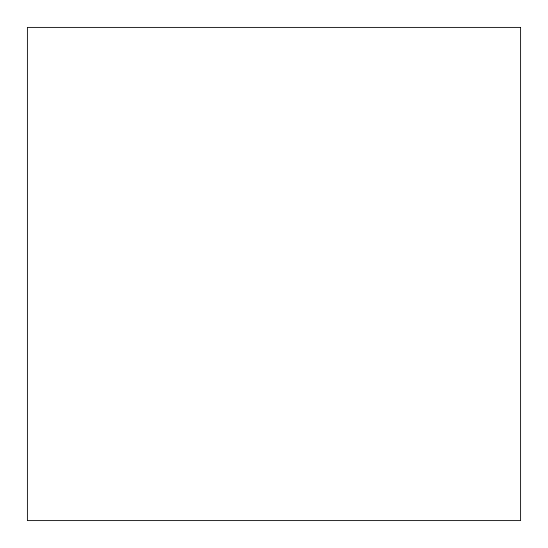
<?xml version="1.0" encoding="UTF-8"?>
<svg xmlns="http://www.w3.org/2000/svg" width="548" height="548" viewBox="0 0 548 548"><rect width="100%" height="100%" fill="white"/><g stroke="black" fill="none" stroke-linecap="round" stroke-linejoin="round"><path stroke-width="0.82" d="M520.6 27.4L27.4 27.4L27.4 520.6L520.6 520.6L520.6 27.4"/></g></svg>
